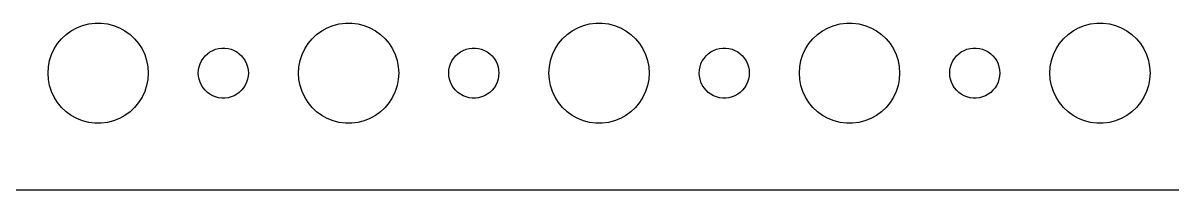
# Model space of a CAD drawing. Header units: metres. Extents: x -127 to 127, y -112 to 112.
# Drawn here: x -4.5 to 64.3, y -112 to -102 of the extents above; entities that cross this region are included whole.
import ezdxf

# ---------------------------------------------------------------- set-up
doc = ezdxf.new("R2010")
doc.units = ezdxf.units.M

msp = doc.modelspace()

# ---------------------------------------------------------------- linework, layer by layer
for p, q in [((-1.91226, -102.688), (-1.60747, -102.467)), ((-1.60747, -102.467), (-1.27733, -102.286)), ((-1.27733, -102.286), (-0.92705, -102.147)), ((-0.92705, -102.147), (-0.56213, -102.053)), ((-0.56213, -102.053), (-0.18837, -102.006)), ((-0.18837, -102.006), (0.18837, -102.006)), ((0.18837, -102.006), (0.56213, -102.053)), ((0.56213, -102.053), (0.92705, -102.147)), ((0.92705, -102.147), (1.27733, -102.286)), ((1.27733, -102.286), (1.60747, -102.467)), ((1.60747, -102.467), (1.91226, -102.688)), ((13.0877, -102.688), (13.3925, -102.467)), ((13.3925, -102.467), (13.7227, -102.286)), ((13.7227, -102.286), (14.0729, -102.147)), ((14.0729, -102.147), (14.4379, -102.053)), ((14.4379, -102.053), (14.8116, -102.006)), ((14.8116, -102.006), (15.1884, -102.006)), ((15.1884, -102.006), (15.5621, -102.053)), ((15.5621, -102.053), (15.927, -102.147)), ((15.927, -102.147), (16.2773, -102.286)), ((16.2773, -102.286), (16.6075, -102.467)), ((16.6075, -102.467), (16.9123, -102.688)), ((28.0877, -102.688), (28.3925, -102.467)), ((28.3925, -102.467), (28.7227, -102.286)), ((28.7227, -102.286), (29.0729, -102.147)), ((29.0729, -102.147), (29.4379, -102.053)), ((29.4379, -102.053), (29.8116, -102.006)), ((29.8116, -102.006), (30.1884, -102.006)), ((30.1884, -102.006), (30.5621, -102.053)), ((30.5621, -102.053), (30.927, -102.147)), ((30.927, -102.147), (31.2773, -102.286)), ((31.2773, -102.286), (31.6075, -102.467)), ((31.6075, -102.467), (31.9123, -102.688)), ((43.0877, -102.688), (43.3925, -102.467)), ((43.3925, -102.467), (43.7227, -102.286)), ((43.7227, -102.286), (44.0729, -102.147)), ((44.0729, -102.147), (44.4379, -102.053)), ((44.4379, -102.053), (44.8116, -102.006)), ((44.8116, -102.006), (45.1884, -102.006)), ((45.1884, -102.006), (45.5621, -102.053)), ((45.5621, -102.053), (45.927, -102.147)), ((45.927, -102.147), (46.2773, -102.286)), ((46.2773, -102.286), (46.6075, -102.467)), ((46.6075, -102.467), (46.9123, -102.688)), ((58.0877, -102.688), (58.3925, -102.467)), ((58.3925, -102.467), (58.7227, -102.286)), ((58.7227, -102.286), (59.0729, -102.147)), ((59.0729, -102.147), (59.4379, -102.053)), ((59.4379, -102.053), (59.8116, -102.006)), ((59.8116, -102.006), (60.1884, -102.006)), ((60.1884, -102.006), (60.5621, -102.053)), ((60.5621, -102.053), (60.927, -102.147)), ((60.927, -102.147), (61.2773, -102.286)), ((61.2773, -102.286), (61.6075, -102.467)), ((61.6075, -102.467), (61.9123, -102.688)), ((-2.42705, -103.237), (-2.1869, -102.946)), ((-2.1869, -102.946), (-1.91226, -102.688)), ((1.91226, -102.688), (2.1869, -102.946)), ((2.1869, -102.946), (2.42705, -103.237)), ((12.5729, -103.237), (12.8131, -102.946)), ((12.8131, -102.946), (13.0877, -102.688)), ((16.9123, -102.688), (17.1869, -102.946)), ((17.1869, -102.946), (17.427, -103.237)), ((27.5729, -103.237), (27.8131, -102.946)), ((27.8131, -102.946), (28.0877, -102.688)), ((31.9123, -102.688), (32.1869, -102.946)), ((32.1869, -102.946), (32.427, -103.237)), ((42.5729, -103.237), (42.8131, -102.946)), ((42.8131, -102.946), (43.0877, -102.688)), ((46.9123, -102.688), (47.1869, -102.946)), ((47.1869, -102.946), (47.427, -103.237)), ((57.5729, -103.237), (57.8131, -102.946)), ((57.8131, -102.946), (58.0877, -102.688)), ((61.9123, -102.688), (62.1869, -102.946)), ((62.1869, -102.946), (62.427, -103.237)), ((-2.90575, -104.254), (-2.78932, -103.896)), ((-2.78932, -103.896), (-2.62891, -103.555)), ((-2.62891, -103.555), (-2.42705, -103.237)), ((2.42705, -103.237), (2.62891, -103.555)), ((2.62891, -103.555), (2.78932, -103.896)), ((2.78932, -103.896), (2.90575, -104.254)), ((6.40654, -103.973), (6.54385, -103.844)), ((6.54385, -103.844), (6.69626, -103.734)), ((6.69626, -103.734), (6.86133, -103.643)), ((6.86133, -103.643), (7.03647, -103.573)), ((7.03647, -103.573), (7.21892, -103.527)), ((7.21892, -103.527), (7.40581, -103.503)), ((7.40581, -103.503), (7.59418, -103.503)), ((7.59418, -103.503), (7.78107, -103.527)), ((7.78107, -103.527), (7.96352, -103.573)), ((7.96352, -103.573), (8.13866, -103.643)), ((8.13866, -103.643), (8.30373, -103.734)), ((8.30373, -103.734), (8.45613, -103.844)), ((8.45613, -103.844), (8.59344, -103.973)), ((12.0942, -104.254), (12.2107, -103.896)), ((12.2107, -103.896), (12.3711, -103.555)), ((12.3711, -103.555), (12.5729, -103.237)), ((17.427, -103.237), (17.6289, -103.555)), ((17.6289, -103.555), (17.7893, -103.896)), ((17.7893, -103.896), (17.9057, -104.254)), ((21.4065, -103.973), (21.5439, -103.844)), ((21.5439, -103.844), (21.6963, -103.734)), ((21.6963, -103.734), (21.8613, -103.643)), ((21.8613, -103.643), (22.0365, -103.573)), ((22.0365, -103.573), (22.2189, -103.527)), ((22.2189, -103.527), (22.4058, -103.503)), ((22.4058, -103.503), (22.5942, -103.503)), ((22.5942, -103.503), (22.7811, -103.527)), ((22.7811, -103.527), (22.9635, -103.573)), ((22.9635, -103.573), (23.1387, -103.643)), ((23.1387, -103.643), (23.3037, -103.734)), ((23.3037, -103.734), (23.4561, -103.844)), ((23.4561, -103.844), (23.5934, -103.973)), ((27.0942, -104.254), (27.2107, -103.896)), ((27.2107, -103.896), (27.3711, -103.555)), ((27.3711, -103.555), (27.5729, -103.237)), ((32.427, -103.237), (32.6289, -103.555)), ((32.6289, -103.555), (32.7893, -103.896)), ((32.7893, -103.896), (32.9057, -104.254)), ((36.4065, -103.973), (36.5439, -103.844)), ((36.5439, -103.844), (36.6963, -103.734)), ((36.6963, -103.734), (36.8613, -103.643)), ((36.8613, -103.643), (37.0365, -103.573)), ((37.0365, -103.573), (37.2189, -103.527)), ((37.2189, -103.527), (37.4058, -103.503)), ((37.4058, -103.503), (37.5942, -103.503)), ((37.5942, -103.503), (37.7811, -103.527)), ((37.7811, -103.527), (37.9635, -103.573)), ((37.9635, -103.573), (38.1387, -103.643)), ((38.1387, -103.643), (38.3037, -103.734)), ((38.3037, -103.734), (38.4561, -103.844)), ((38.4561, -103.844), (38.5934, -103.973)), ((42.0942, -104.254), (42.2107, -103.896)), ((42.2107, -103.896), (42.3711, -103.555)), ((42.3711, -103.555), (42.5729, -103.237)), ((47.427, -103.237), (47.6289, -103.555)), ((47.6289, -103.555), (47.7893, -103.896)), ((47.7893, -103.896), (47.9057, -104.254)), ((51.4065, -103.973), (51.5439, -103.844)), ((51.5439, -103.844), (51.6963, -103.734)), ((51.6963, -103.734), (51.8613, -103.643)), ((51.8613, -103.643), (52.0365, -103.573)), ((52.0365, -103.573), (52.2189, -103.527)), ((52.2189, -103.527), (52.4058, -103.503)), ((52.4058, -103.503), (52.5942, -103.503)), ((52.5942, -103.503), (52.7811, -103.527)), ((52.7811, -103.527), (52.9635, -103.573)), ((52.9635, -103.573), (53.1387, -103.643)), ((53.1387, -103.643), (53.3037, -103.734)), ((53.3037, -103.734), (53.4561, -103.844)), ((53.4561, -103.844), (53.5934, -103.973)), ((57.0942, -104.254), (57.2107, -103.896)), ((57.2107, -103.896), (57.3711, -103.555)), ((57.3711, -103.555), (57.5729, -103.237)), ((62.427, -103.237), (62.6289, -103.555)), ((62.6289, -103.555), (62.7893, -103.896)), ((62.7893, -103.896), (62.9057, -104.254)), ((-2.97633, -104.624), (-2.90575, -104.254)), ((2.90575, -104.254), (2.97633, -104.624)), ((6.04712, -104.627), (6.10533, -104.448)), ((6.10533, -104.448), (6.18553, -104.277)), ((6.18553, -104.277), (6.28647, -104.118)), ((6.28647, -104.118), (6.40654, -103.973)), ((8.59344, -103.973), (8.71352, -104.118)), ((8.71352, -104.118), (8.81445, -104.277)), ((8.81445, -104.277), (8.89465, -104.448)), ((8.89465, -104.448), (8.95287, -104.627)), ((12.0237, -104.624), (12.0942, -104.254)), ((17.9057, -104.254), (17.9763, -104.624)), ((21.0471, -104.627), (21.1053, -104.448)), ((21.1053, -104.448), (21.1855, -104.277)), ((21.1855, -104.277), (21.2865, -104.118)), ((21.2865, -104.118), (21.4065, -103.973)), ((23.5934, -103.973), (23.7135, -104.118)), ((23.7135, -104.118), (23.8145, -104.277)), ((23.8145, -104.277), (23.8947, -104.448)), ((23.8947, -104.448), (23.9529, -104.627)), ((27.0237, -104.624), (27.0942, -104.254)), ((32.9057, -104.254), (32.9763, -104.624)), ((36.0471, -104.627), (36.1053, -104.448)), ((36.1053, -104.448), (36.1855, -104.277)), ((36.1855, -104.277), (36.2865, -104.118)), ((36.2865, -104.118), (36.4065, -103.973)), ((38.5934, -103.973), (38.7135, -104.118)), ((38.7135, -104.118), (38.8145, -104.277)), ((38.8145, -104.277), (38.8947, -104.448)), ((38.8947, -104.448), (38.9529, -104.627)), ((42.0237, -104.624), (42.0942, -104.254)), ((47.9057, -104.254), (47.9763, -104.624)), ((51.0471, -104.627), (51.1053, -104.448)), ((51.1053, -104.448), (51.1855, -104.277)), ((51.1855, -104.277), (51.2865, -104.118)), ((51.2865, -104.118), (51.4065, -103.973)), ((53.5934, -103.973), (53.7135, -104.118)), ((53.7135, -104.118), (53.8145, -104.277)), ((53.8145, -104.277), (53.8947, -104.448)), ((53.8947, -104.448), (53.9529, -104.627)), ((57.0237, -104.624), (57.0942, -104.254)), ((62.9057, -104.254), (62.9763, -104.624)), ((-3, -105), (-2.97633, -104.624)), ((-2.97633, -105.376), (-3, -105)), ((2.97633, -104.624), (3, -105)), ((3, -105), (2.97633, -105.376)), ((6, -105), (6.01183, -104.812)), ((6.01183, -105.188), (6, -105)), ((6.01183, -104.812), (6.04712, -104.627)), ((6.04712, -105.373), (6.01183, -105.188)), ((8.95287, -104.627), (8.98816, -104.812)), ((8.98816, -105.188), (8.95287, -105.373)), ((8.98816, -104.812), (9, -105)), ((9, -105), (8.98816, -105.188)), ((12, -105), (12.0237, -104.624)), ((12.0237, -105.376), (12, -105)), ((17.9763, -104.624), (18, -105)), ((18, -105), (17.9763, -105.376)), ((21, -105), (21.0118, -104.812)), ((21.0118, -105.188), (21, -105)), ((21.0118, -104.812), (21.0471, -104.627)), ((21.0471, -105.373), (21.0118, -105.188)), ((23.9529, -104.627), (23.9882, -104.812)), ((23.9882, -105.188), (23.9529, -105.373)), ((23.9882, -104.812), (24, -105)), ((24, -105), (23.9882, -105.188)), ((27, -105), (27.0237, -104.624)), ((27.0237, -105.376), (27, -105)), ((32.9763, -104.624), (33, -105)), ((33, -105), (32.9763, -105.376)), ((36, -105), (36.0118, -104.812)), ((36.0118, -105.188), (36, -105)), ((36.0118, -104.812), (36.0471, -104.627)), ((36.0471, -105.373), (36.0118, -105.188)), ((38.9529, -104.627), (38.9882, -104.812)), ((38.9882, -105.188), (38.9529, -105.373)), ((38.9882, -104.812), (39, -105)), ((39, -105), (38.9882, -105.188)), ((42, -105), (42.0237, -104.624)), ((42.0237, -105.376), (42, -105)), ((47.9763, -104.624), (48, -105)), ((48, -105), (47.9763, -105.376)), ((51, -105), (51.0118, -104.812)), ((51.0118, -105.188), (51, -105)), ((51.0118, -104.812), (51.0471, -104.627)), ((51.0471, -105.373), (51.0118, -105.188)), ((53.9529, -104.627), (53.9882, -104.812)), ((53.9882, -105.188), (53.9529, -105.373)), ((53.9882, -104.812), (54, -105)), ((54, -105), (53.9882, -105.188)), ((57, -105), (57.0237, -104.624)), ((57.0237, -105.376), (57, -105)), ((62.9763, -104.624), (63, -105)), ((63, -105), (62.9763, -105.376)), ((-2.90575, -105.746), (-2.97633, -105.376)), ((-2.78932, -106.104), (-2.90575, -105.746)), ((2.90575, -105.746), (2.78932, -106.104)), ((2.97633, -105.376), (2.90575, -105.746)), ((6.10533, -105.552), (6.04712, -105.373)), ((6.18553, -105.723), (6.10533, -105.552)), ((6.28647, -105.882), (6.18553, -105.723)), ((6.40654, -106.027), (6.28647, -105.882)), ((8.71352, -105.882), (8.59344, -106.027)), ((8.81445, -105.723), (8.71352, -105.882)), ((8.89465, -105.552), (8.81445, -105.723)), ((8.95287, -105.373), (8.89465, -105.552)), ((12.0942, -105.746), (12.0237, -105.376)), ((12.2107, -106.104), (12.0942, -105.746)), ((17.9057, -105.746), (17.7893, -106.104)), ((17.9763, -105.376), (17.9057, -105.746)), ((21.1053, -105.552), (21.0471, -105.373)), ((21.1855, -105.723), (21.1053, -105.552)), ((21.2865, -105.882), (21.1855, -105.723)), ((21.4065, -106.027), (21.2865, -105.882)), ((23.7135, -105.882), (23.5934, -106.027)), ((23.8145, -105.723), (23.7135, -105.882)), ((23.8947, -105.552), (23.8145, -105.723)), ((23.9529, -105.373), (23.8947, -105.552)), ((27.0942, -105.746), (27.0237, -105.376)), ((27.2107, -106.104), (27.0942, -105.746)), ((32.9057, -105.746), (32.7893, -106.104)), ((32.9763, -105.376), (32.9057, -105.746)), ((36.1053, -105.552), (36.0471, -105.373)), ((36.1855, -105.723), (36.1053, -105.552)), ((36.2865, -105.882), (36.1855, -105.723)), ((36.4065, -106.027), (36.2865, -105.882)), ((38.7135, -105.882), (38.5934, -106.027)), ((38.8145, -105.723), (38.7135, -105.882)), ((38.8947, -105.552), (38.8145, -105.723)), ((38.9529, -105.373), (38.8947, -105.552)), ((42.0942, -105.746), (42.0237, -105.376)), ((42.2107, -106.104), (42.0942, -105.746)), ((47.9057, -105.746), (47.7893, -106.104)), ((47.9763, -105.376), (47.9057, -105.746)), ((51.1053, -105.552), (51.0471, -105.373)), ((51.1855, -105.723), (51.1053, -105.552)), ((51.2865, -105.882), (51.1855, -105.723)), ((51.4065, -106.027), (51.2865, -105.882)), ((53.7135, -105.882), (53.5934, -106.027)), ((53.8145, -105.723), (53.7135, -105.882)), ((53.8947, -105.552), (53.8145, -105.723)), ((53.9529, -105.373), (53.8947, -105.552)), ((57.0942, -105.746), (57.0237, -105.376)), ((57.2107, -106.104), (57.0942, -105.746)), ((62.9057, -105.746), (62.7893, -106.104)), ((62.9763, -105.376), (62.9057, -105.746)), ((-2.62891, -106.445), (-2.78932, -106.104)), ((-2.42705, -106.763), (-2.62891, -106.445)), ((2.62891, -106.445), (2.42705, -106.763)), ((2.78932, -106.104), (2.62891, -106.445)), ((6.54385, -106.156), (6.40654, -106.027)), ((6.69626, -106.266), (6.54385, -106.156)), ((6.86133, -106.357), (6.69626, -106.266)), ((7.03647, -106.427), (6.86133, -106.357)), ((7.21892, -106.473), (7.03647, -106.427)), ((7.40581, -106.497), (7.21892, -106.473)), ((7.59418, -106.497), (7.40581, -106.497)), ((7.78107, -106.473), (7.59418, -106.497)), ((7.96352, -106.427), (7.78107, -106.473)), ((8.13866, -106.357), (7.96352, -106.427)), ((8.30373, -106.266), (8.13866, -106.357)), ((8.45613, -106.156), (8.30373, -106.266)), ((8.59344, -106.027), (8.45613, -106.156)), ((12.3711, -106.445), (12.2107, -106.104)), ((12.5729, -106.763), (12.3711, -106.445)), ((17.6289, -106.445), (17.427, -106.763)), ((17.7893, -106.104), (17.6289, -106.445)), ((21.5439, -106.156), (21.4065, -106.027)), ((21.6963, -106.266), (21.5439, -106.156)), ((21.8613, -106.357), (21.6963, -106.266)), ((22.0365, -106.427), (21.8613, -106.357)), ((22.2189, -106.473), (22.0365, -106.427)), ((22.4058, -106.497), (22.2189, -106.473)), ((22.5942, -106.497), (22.4058, -106.497)), ((22.7811, -106.473), (22.5942, -106.497)), ((22.9635, -106.427), (22.7811, -106.473)), ((23.1387, -106.357), (22.9635, -106.427)), ((23.3037, -106.266), (23.1387, -106.357)), ((23.4561, -106.156), (23.3037, -106.266)), ((23.5934, -106.027), (23.4561, -106.156)), ((27.3711, -106.445), (27.2107, -106.104)), ((27.5729, -106.763), (27.3711, -106.445)), ((32.6289, -106.445), (32.427, -106.763)), ((32.7893, -106.104), (32.6289, -106.445)), ((36.5439, -106.156), (36.4065, -106.027)), ((36.6963, -106.266), (36.5439, -106.156)), ((36.8613, -106.357), (36.6963, -106.266)), ((37.0365, -106.427), (36.8613, -106.357)), ((37.2189, -106.473), (37.0365, -106.427)), ((37.4058, -106.497), (37.2189, -106.473)), ((37.5942, -106.497), (37.4058, -106.497)), ((37.7811, -106.473), (37.5942, -106.497)), ((37.9635, -106.427), (37.7811, -106.473)), ((38.1387, -106.357), (37.9635, -106.427)), ((38.3037, -106.266), (38.1387, -106.357)), ((38.4561, -106.156), (38.3037, -106.266)), ((38.5934, -106.027), (38.4561, -106.156)), ((42.3711, -106.445), (42.2107, -106.104)), ((42.5729, -106.763), (42.3711, -106.445)), ((47.6289, -106.445), (47.427, -106.763)), ((47.7893, -106.104), (47.6289, -106.445)), ((51.5439, -106.156), (51.4065, -106.027)), ((51.6963, -106.266), (51.5439, -106.156)), ((51.8613, -106.357), (51.6963, -106.266)), ((52.0365, -106.427), (51.8613, -106.357)), ((52.2189, -106.473), (52.0365, -106.427)), ((52.4058, -106.497), (52.2189, -106.473)), ((52.5942, -106.497), (52.4058, -106.497)), ((52.7811, -106.473), (52.5942, -106.497)), ((52.9635, -106.427), (52.7811, -106.473)), ((53.1387, -106.357), (52.9635, -106.427)), ((53.3037, -106.266), (53.1387, -106.357)), ((53.4561, -106.156), (53.3037, -106.266)), ((53.5934, -106.027), (53.4561, -106.156)), ((57.3711, -106.445), (57.2107, -106.104)), ((57.5729, -106.763), (57.3711, -106.445)), ((62.6289, -106.445), (62.427, -106.763)), ((62.7893, -106.104), (62.6289, -106.445)), ((-2.1869, -107.054), (-2.42705, -106.763)), ((-1.91226, -107.312), (-2.1869, -107.054)), ((-1.60747, -107.533), (-1.91226, -107.312)), ((1.91226, -107.312), (1.60747, -107.533)), ((2.1869, -107.054), (1.91226, -107.312)), ((2.42705, -106.763), (2.1869, -107.054)), ((12.8131, -107.054), (12.5729, -106.763)), ((13.0877, -107.312), (12.8131, -107.054)), ((13.3925, -107.533), (13.0877, -107.312)), ((16.9123, -107.312), (16.6075, -107.533)), ((17.1869, -107.054), (16.9123, -107.312)), ((17.427, -106.763), (17.1869, -107.054)), ((27.8131, -107.054), (27.5729, -106.763)), ((28.0877, -107.312), (27.8131, -107.054)), ((28.3925, -107.533), (28.0877, -107.312)), ((31.9123, -107.312), (31.6075, -107.533)), ((32.1869, -107.054), (31.9123, -107.312)), ((32.427, -106.763), (32.1869, -107.054)), ((42.8131, -107.054), (42.5729, -106.763)), ((43.0877, -107.312), (42.8131, -107.054)), ((43.3925, -107.533), (43.0877, -107.312)), ((46.9123, -107.312), (46.6075, -107.533)), ((47.1869, -107.054), (46.9123, -107.312)), ((47.427, -106.763), (47.1869, -107.054)), ((57.8131, -107.054), (57.5729, -106.763)), ((58.0877, -107.312), (57.8131, -107.054)), ((58.3925, -107.533), (58.0877, -107.312)), ((61.9123, -107.312), (61.6075, -107.533)), ((62.1869, -107.054), (61.9123, -107.312)), ((62.427, -106.763), (62.1869, -107.054)), ((-1.27733, -107.714), (-1.60747, -107.533)), ((-0.92705, -107.853), (-1.27733, -107.714)), ((-0.56213, -107.947), (-0.92705, -107.853)), ((-0.18837, -107.994), (-0.56213, -107.947)), ((0.18837, -107.994), (-0.18837, -107.994)), ((0.56213, -107.947), (0.18837, -107.994)), ((0.92705, -107.853), (0.56213, -107.947)), ((1.27733, -107.714), (0.92705, -107.853)), ((1.60747, -107.533), (1.27733, -107.714)), ((13.7227, -107.714), (13.3925, -107.533)), ((14.0729, -107.853), (13.7227, -107.714)), ((14.4379, -107.947), (14.0729, -107.853)), ((14.8116, -107.994), (14.4379, -107.947)), ((15.1884, -107.994), (14.8116, -107.994)), ((15.5621, -107.947), (15.1884, -107.994)), ((15.927, -107.853), (15.5621, -107.947)), ((16.2773, -107.714), (15.927, -107.853)), ((16.6075, -107.533), (16.2773, -107.714)), ((28.7227, -107.714), (28.3925, -107.533)), ((29.0729, -107.853), (28.7227, -107.714)), ((29.4379, -107.947), (29.0729, -107.853)), ((29.8116, -107.994), (29.4379, -107.947)), ((30.1884, -107.994), (29.8116, -107.994)), ((30.5621, -107.947), (30.1884, -107.994)), ((30.927, -107.853), (30.5621, -107.947)), ((31.2773, -107.714), (30.927, -107.853)), ((31.6075, -107.533), (31.2773, -107.714)), ((43.7227, -107.714), (43.3925, -107.533)), ((44.0729, -107.853), (43.7227, -107.714)), ((44.4379, -107.947), (44.0729, -107.853)), ((44.8116, -107.994), (44.4379, -107.947)), ((45.1884, -107.994), (44.8116, -107.994)), ((45.5621, -107.947), (45.1884, -107.994)), ((45.927, -107.853), (45.5621, -107.947)), ((46.2773, -107.714), (45.927, -107.853)), ((46.6075, -107.533), (46.2773, -107.714)), ((58.7227, -107.714), (58.3925, -107.533)), ((59.0729, -107.853), (58.7227, -107.714)), ((59.4379, -107.947), (59.0729, -107.853)), ((59.8116, -107.994), (59.4379, -107.947)), ((60.1884, -107.994), (59.8116, -107.994)), ((60.5621, -107.947), (60.1884, -107.994)), ((60.927, -107.853), (60.5621, -107.947)), ((61.2773, -107.714), (60.927, -107.853)), ((61.6075, -107.533), (61.2773, -107.714)), ((-122.314, -111.99), (122.314, -111.99))]:
    msp.add_line(p, q)

doc.saveas('drawing.dxf')
